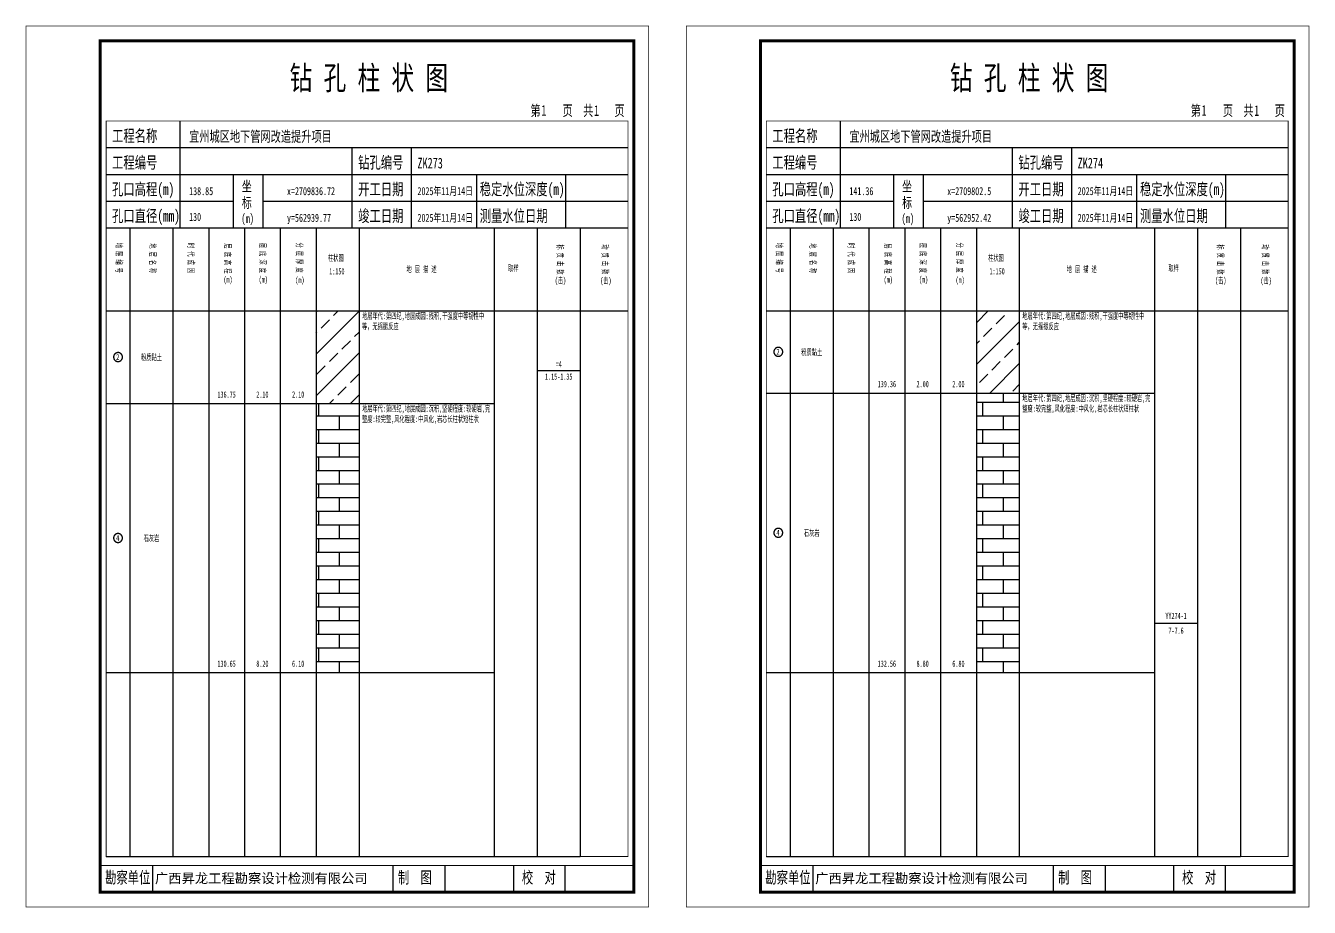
# Model space of a CAD drawing. Header units: millimetres. Extents: x 0 to 2711117, y 0 to 567555.
# Drawn here: x 59457.2 to 59890.1, y -0.1 to 297.1 of the extents above; entities that cross this region are included whole.
import ezdxf
from ezdxf.enums import TextEntityAlignment as Align

# ---------------------------------------------------------------- set-up
doc = ezdxf.new("R2010")
doc.units = ezdxf.units.MM
doc.layers.add('GICAD_POU_TEXTS', color=7, linetype='Continuous')
doc.layers.add('勘察点图例', color=7, linetype='Continuous')
doc.styles.add('HEAD_FONT', font='simfang.ttf', dxfattribs={"width": 0.6})
doc.styles.add('HEAD_FONT2', font='simfang.ttf', dxfattribs={"width": 0.6})
doc.styles.add('HT', font='simhei.ttf')
doc.styles.add('LZ_FONT', font='simfang.ttf', dxfattribs={"width": 0.7, "height": 8})
doc.styles.add('成果图图块', font='simfang.ttf', dxfattribs={"height": 2.5})
doc.styles.add('成果图表体', font='simfang.ttf', dxfattribs={"width": 0.6, "height": 2.1})
pattern_1 = [(45, (0, 0), (-7.0710678, 7.0710678), []), (45, (7.071, 0), (-7.0710678, 7.0710678), [4, -2])]
pattern_2 = [(0, (0, 0), (0, 4.6), []), (90, (0, 0), (-7, 4.6), [4.6, -4.6])]

# ---------------------------------------------------------------- blocks, each defined once
blk = doc.blocks.new('ZK273')
for p, q in [((52, 229), (52, 265)), ((27, 256), (203, 256)), ((110, 229), (110, 256)), ((130, 229), (130, 256)), ((27, 247), (203, 247)), ((70, 229), (70, 247)), ((80, 229), (80, 247)), ((152, 229), (152, 247)), ((182, 229), (182, 247)), ((27, 238), (70, 238)), ((80, 238), (203, 238)), ((27, 229), (35.05, 229)), ((35.05, 229), (35.05, 17)), ((35.05, 229), (49.53, 229)), ((49.53, 229), (49.53, 17)), ((49.53, 229), (61.6, 229)), ((61.6, 229), (61.6, 17)), ((61.6, 229), (73.68, 229)), ((73.68, 229), (73.68, 17)), ((73.68, 229), (85.75, 229)), ((85.75, 229), (85.75, 17)), ((85.75, 229), (97.82, 229)), ((97.82, 229), (97.82, 17)), ((97.82, 229), (112.3, 229)), ((112.3, 229), (112.3, 17)), ((112.3, 229), (157.93, 229)), ((157.93, 229), (157.93, 17)), ((157.93, 229), (172.42, 229)), ((172.42, 229), (172.42, 17)), ((172.42, 229), (186.9, 229)), ((186.9, 229), (186.9, 17)), ((186.9, 229), (203, 229)), ((27, 201), (203, 201)), ((27, 17), (35.05, 17)), ((35.05, 17), (49.53, 17)), ((42.74, 4.95), (42.74, 13.95)), ((42.74, 4.95), (42.74, 13.95)), ((49.53, 17), (61.6, 17)), ((61.6, 17), (73.68, 17)), ((73.68, 17), (85.75, 17)), ((85.75, 17), (97.82, 17)), ((97.82, 17), (112.3, 17)), ((112.3, 17), (157.93, 17)), ((123.83, 4.95), (123.83, 13.95)), ((141.38, 4.95), (141.38, 13.95)), ((157.93, 17), (172.42, 17)), ((164.48, 4.95), (164.48, 13.95)), ((172.42, 17), (186.9, 17)), ((181.84, 4.95), (181.84, 13.95)), ((181.84, 4.95), (181.84, 13.95))]:
    blk.add_line(p, q)
for points, const_width in [([(0, 0), (210, 0), (210, 297), (0, 297)], 0.25), ([(25, 5), (205, 5), (205, 292), (25, 292)], 1), ([(27, 265), (203, 265), (203, 17), (27, 17)], 0.3)]:
    blk.add_lwpolyline(points, close=True, dxfattribs=dict(const_width=const_width))
at = {"const_width": 0.3}
for points in [[(27, 229), (203, 229)], [(25, 14), (205, 14)]]:
    blk.add_lwpolyline(points, dxfattribs=at)
at = {"style": 'LZ_FONT', "width": 0.7}
for s, height, p in [('钻 孔 柱 状 图', 8, (88.9, 275.54)), ('第', 3.6, (170.12, 266.7)), ('1', 3.6, (173.78, 266.75)), ('页', 3.6, (180.96, 266.7)), ('共', 3.6, (187.88, 266.7)), ('1', 3.6, (191.54, 266.7)), ('页', 3.6, (198.44, 266.7)), ('工程名称', 4, (29, 258)), ('宜州城区地下管网改造提升项目', 3.6, (55, 258)), ('工程编号', 4, (29, 249)), ('钻孔编号', 4, (112, 249)), ('ZK273', 3.6, (132, 249)), ('孔口高程(m)', 4, (29, 240)), ('138.85', 2.7, (55, 240)), ('坐', 3.5, (72.79, 241.24)), ('x=2709836.72', 2.7, (88, 240)), ('开工日期', 4, (112, 240)), ('2025年11月14日', 2.7, (132, 240)), ('稳定水位深度(m)', 4, (153, 240)), ('标', 3.5, (72.79, 235.7)), ('孔口直径(mm)', 4, (29, 231)), ('130', 2.7, (54.98, 231.31)), ('(m) ', 3, (72.59, 230.65)), ('竣工日期', 4, (112, 231)), ('2025年11月14日', 2.7, (132, 231)), ('测量水位日期', 4, (153, 231)), ('y=562939.77', 2.7, (88, 231)), ('勘察单位', 4, (26.65, 7.95)), ('制  图', 4, (125.4, 7.95)), ('校  对', 4, (167.22, 7.95))]:
    blk.add_text(s, height=height, dxfattribs=at).set_placement(p)
at = {"style": 'HT'}
blk.add_text('广西昇龙工程勘察设计检测有限公司', height=3.2865, dxfattribs=at).set_placement((43.48, 8.02))
at = {"char_height": 2.1, "width": 22.806, "attachment_point": 1, "rotation": 270, "style": 'HEAD_FONT'}
for s, insert in [('地 层 编 号', (32.46, 223.92)), ('地 层 名 称', (43.79, 223.76)), ('时 代 成 因', (56.67, 223.83)), ('层 底 高 程', (69.07, 223.71)), ('层 底 深 度', (80.9, 223.91)), ('分 层 厚 度', (93.26, 224.01)), ('标 贯 击 数', (181.21, 223.37)), ('动 贯 击 数', (196.38, 223.43))]:
    blk.add_mtext(s, dxfattribs=dict(at, insert=insert))
at = {"char_height": 2.1, "attachment_point": 1}
for s, insert, width, style in [('柱状图', (101.82, 219.87), 7.855, 'HEAD_FONT2'), ('取样', (162.58, 216.44), 7.855, 'HEAD_FONT2'), ('(m)', (66.58, 212.56), 4.7944, 'HEAD_FONT'), ('(m)', (78.47, 212.61), 4.7944, 'HEAD_FONT'), ('(m)', (90.81, 212.43), 4.7944, 'HEAD_FONT'), ('1:150', (102.26, 215.36), 6.9223, 'HEAD_FONT2'), ('地 层 描 述', (128.29, 216.11), 22.0781, 'HEAD_FONT2'), ('(击)', (178.33, 212.31), 7.855, 'HEAD_FONT2'), ('(击)', (193.64, 212.22), 7.855, 'HEAD_FONT2')]:
    blk.add_mtext(s, dxfattribs=dict(at, insert=insert, width=width, style=style))
blk = doc.blocks.new('ZK273_0')
at = {"color": 7}
blk.add_polyline3d([(-1.5, 0.02, 0), (-1.5, -0.06, 0), (-1.49, -0.13, 0), (-1.48, -0.2, 0), (-1.47, -0.28, 0), (-1.46, -0.35, 0), (-1.44, -0.42, 0), (-1.41, -0.49, 0), (-1.39, -0.56, 0), (-1.36, -0.63, 0), (-1.32, -0.69, 0), (-1.29, -0.76, 0), (-1.25, -0.82, 0), (-1.2, -0.88, 0), (-1.16, -0.94, 0), (-1.11, -0.99, 0), (-1.06, -1.04, 0), (-1.01, -1.1, 0), (-0.95, -1.14, 0), (-0.89, -1.19, 0), (-0.83, -1.23, 0), (-0.77, -1.27, 0), (-0.71, -1.31, 0), (-0.64, -1.34, 0), (-0.57, -1.37, 0), (-0.51, -1.4, 0), (-0.44, -1.42, 0), (-0.36, -1.44, 0), (-0.29, -1.46, 0), (-0.22, -1.47, 0), (-0.15, -1.48, 0), (-0.07, -1.48, 0), (0, -1.48, 0), (0.07, -1.48, 0), (0.15, -1.48, 0), (0.22, -1.47, 0), (0.29, -1.46, 0), (0.36, -1.44, 0), (0.44, -1.42, 0), (0.51, -1.4, 0), (0.57, -1.37, 0), (0.64, -1.34, 0), (0.71, -1.31, 0), (0.77, -1.27, 0), (0.83, -1.23, 0), (0.89, -1.19, 0), (0.95, -1.14, 0), (1.01, -1.1, 0), (1.06, -1.04, 0), (1.11, -0.99, 0), (1.16, -0.94, 0), (1.2, -0.88, 0), (1.25, -0.82, 0), (1.29, -0.76, 0), (1.32, -0.69, 0), (1.36, -0.63, 0), (1.39, -0.56, 0), (1.41, -0.49, 0), (1.44, -0.42, 0), (1.46, -0.35, 0), (1.47, -0.28, 0), (1.48, -0.2, 0), (1.49, -0.13, 0), (1.5, -0.06, 0), (1.5, 0.02, 0), (1.5, 0.09, 0), (1.49, 0.16, 0), (1.48, 0.24, 0), (1.47, 0.31, 0), (1.46, 0.38, 0), (1.44, 0.45, 0), (1.41, 0.52, 0), (1.39, 0.59, 0), (1.36, 0.66, 0), (1.32, 0.72, 0), (1.29, 0.79, 0), (1.25, 0.85, 0), (1.2, 0.91, 0), (1.16, 0.97, 0), (1.11, 1.02, 0), (1.06, 1.08, 0), (1.01, 1.13, 0), (0.95, 1.18, 0), (0.89, 1.22, 0), (0.83, 1.26, 0), (0.77, 1.3, 0), (0.71, 1.34, 0), (0.64, 1.37, 0), (0.57, 1.4, 0), (0.51, 1.43, 0), (0.44, 1.45, 0), (0.36, 1.47, 0), (0.29, 1.49, 0), (0.22, 1.5, 0), (0.15, 1.51, 0), (0.07, 1.51, 0), (0, 1.52, 0), (-0.07, 1.51, 0), (-0.15, 1.51, 0), (-0.22, 1.5, 0), (-0.29, 1.49, 0), (-0.36, 1.47, 0), (-0.44, 1.45, 0), (-0.51, 1.43, 0), (-0.57, 1.4, 0), (-0.64, 1.37, 0), (-0.71, 1.34, 0), (-0.77, 1.3, 0), (-0.83, 1.26, 0), (-0.89, 1.22, 0), (-0.95, 1.18, 0), (-1.01, 1.13, 0), (-1.06, 1.08, 0), (-1.11, 1.02, 0), (-1.16, 0.97, 0), (-1.2, 0.91, 0), (-1.25, 0.85, 0), (-1.29, 0.79, 0), (-1.32, 0.72, 0), (-1.36, 0.66, 0), (-1.39, 0.59, 0), (-1.41, 0.52, 0), (-1.44, 0.45, 0), (-1.46, 0.38, 0), (-1.47, 0.31, 0), (-1.48, 0.24, 0), (-1.49, 0.16, 0), (-1.5, 0.09, 0), (-1.5, 0.02, 0)], dxfattribs=at)
at = {"layer": 'GICAD_POU_TEXTS', "color": 7, "style": '成果图图块', "width": 0.7}
blk.add_text('2', height=2, dxfattribs=at).set_placement((-0.09, -0.99), align=Align.CENTER)
blk = doc.blocks.new('ZK273_1')
at = {"color": 7}
blk.add_polyline3d([(-1.5, 0.02, 0), (-1.5, -0.06, 0), (-1.49, -0.13, 0), (-1.48, -0.2, 0), (-1.47, -0.28, 0), (-1.46, -0.35, 0), (-1.44, -0.42, 0), (-1.41, -0.49, 0), (-1.39, -0.56, 0), (-1.36, -0.63, 0), (-1.32, -0.69, 0), (-1.29, -0.76, 0), (-1.25, -0.82, 0), (-1.2, -0.88, 0), (-1.16, -0.94, 0), (-1.11, -0.99, 0), (-1.06, -1.04, 0), (-1.01, -1.1, 0), (-0.95, -1.14, 0), (-0.89, -1.19, 0), (-0.83, -1.23, 0), (-0.77, -1.27, 0), (-0.71, -1.31, 0), (-0.64, -1.34, 0), (-0.57, -1.37, 0), (-0.51, -1.4, 0), (-0.44, -1.42, 0), (-0.36, -1.44, 0), (-0.29, -1.46, 0), (-0.22, -1.47, 0), (-0.15, -1.48, 0), (-0.07, -1.48, 0), (0, -1.48, 0), (0.07, -1.48, 0), (0.15, -1.48, 0), (0.22, -1.47, 0), (0.29, -1.46, 0), (0.36, -1.44, 0), (0.44, -1.42, 0), (0.51, -1.4, 0), (0.57, -1.37, 0), (0.64, -1.34, 0), (0.71, -1.31, 0), (0.77, -1.27, 0), (0.83, -1.23, 0), (0.89, -1.19, 0), (0.95, -1.14, 0), (1.01, -1.1, 0), (1.06, -1.04, 0), (1.11, -0.99, 0), (1.16, -0.94, 0), (1.2, -0.88, 0), (1.25, -0.82, 0), (1.29, -0.76, 0), (1.32, -0.69, 0), (1.36, -0.63, 0), (1.39, -0.56, 0), (1.41, -0.49, 0), (1.44, -0.42, 0), (1.46, -0.35, 0), (1.47, -0.28, 0), (1.48, -0.2, 0), (1.49, -0.13, 0), (1.5, -0.06, 0), (1.5, 0.02, 0), (1.5, 0.09, 0), (1.49, 0.16, 0), (1.48, 0.24, 0), (1.47, 0.31, 0), (1.46, 0.38, 0), (1.44, 0.45, 0), (1.41, 0.52, 0), (1.39, 0.59, 0), (1.36, 0.66, 0), (1.32, 0.72, 0), (1.29, 0.79, 0), (1.25, 0.85, 0), (1.2, 0.91, 0), (1.16, 0.97, 0), (1.11, 1.02, 0), (1.06, 1.08, 0), (1.01, 1.13, 0), (0.95, 1.18, 0), (0.89, 1.22, 0), (0.83, 1.26, 0), (0.77, 1.3, 0), (0.71, 1.34, 0), (0.64, 1.37, 0), (0.57, 1.4, 0), (0.51, 1.43, 0), (0.44, 1.45, 0), (0.36, 1.47, 0), (0.29, 1.49, 0), (0.22, 1.5, 0), (0.15, 1.51, 0), (0.07, 1.51, 0), (0, 1.52, 0), (-0.07, 1.51, 0), (-0.15, 1.51, 0), (-0.22, 1.5, 0), (-0.29, 1.49, 0), (-0.36, 1.47, 0), (-0.44, 1.45, 0), (-0.51, 1.43, 0), (-0.57, 1.4, 0), (-0.64, 1.37, 0), (-0.71, 1.34, 0), (-0.77, 1.3, 0), (-0.83, 1.26, 0), (-0.89, 1.22, 0), (-0.95, 1.18, 0), (-1.01, 1.13, 0), (-1.06, 1.08, 0), (-1.11, 1.02, 0), (-1.16, 0.97, 0), (-1.2, 0.91, 0), (-1.25, 0.85, 0), (-1.29, 0.79, 0), (-1.32, 0.72, 0), (-1.36, 0.66, 0), (-1.39, 0.59, 0), (-1.41, 0.52, 0), (-1.44, 0.45, 0), (-1.46, 0.38, 0), (-1.47, 0.31, 0), (-1.48, 0.24, 0), (-1.49, 0.16, 0), (-1.5, 0.09, 0), (-1.5, 0.02, 0)], dxfattribs=at)
at = {"layer": 'GICAD_POU_TEXTS', "color": 7, "style": '成果图图块', "width": 0.7}
blk.add_text('4', height=2, dxfattribs=at).set_placement((-0.09, -0.99), align=Align.CENTER)
blk = doc.blocks.new('ZK274')
for p, q in [((52, 229), (52, 265)), ((27, 256), (203, 256)), ((110, 229), (110, 256)), ((130, 229), (130, 256)), ((27, 247), (203, 247)), ((70, 229), (70, 247)), ((80, 229), (80, 247)), ((152, 229), (152, 247)), ((182, 229), (182, 247)), ((27, 238), (70, 238)), ((80, 238), (203, 238)), ((27, 229), (35.05, 229)), ((35.05, 229), (35.05, 17)), ((35.05, 229), (49.53, 229)), ((49.53, 229), (49.53, 17)), ((49.53, 229), (61.6, 229)), ((61.6, 229), (61.6, 17)), ((61.6, 229), (73.68, 229)), ((73.68, 229), (73.68, 17)), ((73.68, 229), (85.75, 229)), ((85.75, 229), (85.75, 17)), ((85.75, 229), (97.82, 229)), ((97.82, 229), (97.82, 17)), ((97.82, 229), (112.3, 229)), ((112.3, 229), (112.3, 17)), ((112.3, 229), (157.93, 229)), ((157.93, 229), (157.93, 17)), ((157.93, 229), (172.42, 229)), ((172.42, 229), (172.42, 17)), ((172.42, 229), (186.9, 229)), ((186.9, 229), (186.9, 17)), ((186.9, 229), (203, 229)), ((27, 201), (203, 201)), ((27, 17), (35.05, 17)), ((35.05, 17), (49.53, 17)), ((42.74, 4.95), (42.74, 13.95)), ((42.74, 4.95), (42.74, 13.95)), ((49.53, 17), (61.6, 17)), ((61.6, 17), (73.68, 17)), ((73.68, 17), (85.75, 17)), ((85.75, 17), (97.82, 17)), ((97.82, 17), (112.3, 17)), ((112.3, 17), (157.93, 17)), ((123.83, 4.95), (123.83, 13.95)), ((141.38, 4.95), (141.38, 13.95)), ((157.93, 17), (172.42, 17)), ((164.48, 4.95), (164.48, 13.95)), ((172.42, 17), (186.9, 17)), ((181.84, 4.95), (181.84, 13.95)), ((181.84, 4.95), (181.84, 13.95))]:
    blk.add_line(p, q)
for points, const_width in [([(0, 0), (210, 0), (210, 297), (0, 297)], 0.25), ([(25, 5), (205, 5), (205, 292), (25, 292)], 1), ([(27, 265), (203, 265), (203, 17), (27, 17)], 0.3)]:
    blk.add_lwpolyline(points, close=True, dxfattribs=dict(const_width=const_width))
at = {"const_width": 0.3}
for points in [[(27, 229), (203, 229)], [(25, 14), (205, 14)]]:
    blk.add_lwpolyline(points, dxfattribs=at)
at = {"style": 'LZ_FONT', "width": 0.7}
for s, height, p in [('钻 孔 柱 状 图', 8, (88.9, 275.54)), ('第', 3.6, (170.12, 266.7)), ('1', 3.6, (173.78, 266.75)), ('页', 3.6, (180.96, 266.7)), ('共', 3.6, (187.88, 266.7)), ('1', 3.6, (191.54, 266.7)), ('页', 3.6, (198.44, 266.7)), ('工程名称', 4, (29, 258)), ('宜州城区地下管网改造提升项目', 3.6, (55, 258)), ('工程编号', 4, (29, 249)), ('钻孔编号', 4, (112, 249)), ('ZK274', 3.6, (132, 249)), ('孔口高程(m)', 4, (29, 240)), ('141.36', 2.7, (55, 240)), ('坐', 3.5, (72.79, 241.24)), ('x=2709802.5', 2.7, (88, 240)), ('开工日期', 4, (112, 240)), ('2025年11月14日', 2.7, (132, 240)), ('稳定水位深度(m)', 4, (153, 240)), ('标', 3.5, (72.79, 235.7)), ('孔口直径(mm)', 4, (29, 231)), ('130', 2.7, (54.98, 231.31)), ('(m) ', 3, (72.59, 230.65)), ('竣工日期', 4, (112, 231)), ('2025年11月14日', 2.7, (132, 231)), ('测量水位日期', 4, (153, 231)), ('y=562952.42', 2.7, (88, 231)), ('勘察单位', 4, (26.65, 7.95)), ('制  图', 4, (125.4, 7.95)), ('校  对', 4, (167.22, 7.95))]:
    blk.add_text(s, height=height, dxfattribs=at).set_placement(p)
at = {"style": 'HT'}
blk.add_text('广西昇龙工程勘察设计检测有限公司', height=3.2865, dxfattribs=at).set_placement((43.48, 8.02))
at = {"char_height": 2.1, "width": 22.806, "attachment_point": 1, "rotation": 270, "style": 'HEAD_FONT'}
for s, insert in [('地 层 编 号', (32.46, 223.92)), ('地 层 名 称', (43.79, 223.76)), ('时 代 成 因', (56.67, 223.83)), ('层 底 高 程', (69.07, 223.71)), ('层 底 深 度', (80.9, 223.91)), ('分 层 厚 度', (93.26, 224.01)), ('标 贯 击 数', (181.21, 223.37)), ('动 贯 击 数', (196.38, 223.43))]:
    blk.add_mtext(s, dxfattribs=dict(at, insert=insert))
at = {"char_height": 2.1, "attachment_point": 1}
for s, insert, width, style in [('柱状图', (101.82, 219.87), 7.855, 'HEAD_FONT2'), ('取样', (162.58, 216.44), 7.855, 'HEAD_FONT2'), ('(m)', (66.58, 212.56), 4.7944, 'HEAD_FONT'), ('(m)', (78.47, 212.61), 4.7944, 'HEAD_FONT'), ('(m)', (90.81, 212.43), 4.7944, 'HEAD_FONT'), ('1:150', (102.26, 215.36), 6.9223, 'HEAD_FONT2'), ('地 层 描 述', (128.29, 216.11), 22.0781, 'HEAD_FONT2'), ('(击)', (178.33, 212.31), 7.855, 'HEAD_FONT2'), ('(击)', (193.64, 212.22), 7.855, 'HEAD_FONT2')]:
    blk.add_mtext(s, dxfattribs=dict(at, insert=insert, width=width, style=style))
blk = doc.blocks.new('ZK274_0')
at = {"color": 7}
blk.add_polyline3d([(-1.5, 0.02, 0), (-1.5, -0.06, 0), (-1.49, -0.13, 0), (-1.48, -0.2, 0), (-1.47, -0.28, 0), (-1.46, -0.35, 0), (-1.44, -0.42, 0), (-1.41, -0.49, 0), (-1.39, -0.56, 0), (-1.36, -0.63, 0), (-1.32, -0.69, 0), (-1.29, -0.76, 0), (-1.25, -0.82, 0), (-1.2, -0.88, 0), (-1.16, -0.94, 0), (-1.11, -0.99, 0), (-1.06, -1.04, 0), (-1.01, -1.1, 0), (-0.95, -1.14, 0), (-0.89, -1.19, 0), (-0.83, -1.23, 0), (-0.77, -1.27, 0), (-0.71, -1.31, 0), (-0.64, -1.34, 0), (-0.57, -1.37, 0), (-0.51, -1.4, 0), (-0.44, -1.42, 0), (-0.36, -1.44, 0), (-0.29, -1.46, 0), (-0.22, -1.47, 0), (-0.15, -1.48, 0), (-0.07, -1.48, 0), (0, -1.48, 0), (0.07, -1.48, 0), (0.15, -1.48, 0), (0.22, -1.47, 0), (0.29, -1.46, 0), (0.36, -1.44, 0), (0.44, -1.42, 0), (0.51, -1.4, 0), (0.57, -1.37, 0), (0.64, -1.34, 0), (0.71, -1.31, 0), (0.77, -1.27, 0), (0.83, -1.23, 0), (0.89, -1.19, 0), (0.95, -1.14, 0), (1.01, -1.1, 0), (1.06, -1.04, 0), (1.11, -0.99, 0), (1.16, -0.94, 0), (1.2, -0.88, 0), (1.25, -0.82, 0), (1.29, -0.76, 0), (1.32, -0.69, 0), (1.36, -0.63, 0), (1.39, -0.56, 0), (1.41, -0.49, 0), (1.44, -0.42, 0), (1.46, -0.35, 0), (1.47, -0.28, 0), (1.48, -0.2, 0), (1.49, -0.13, 0), (1.5, -0.06, 0), (1.5, 0.02, 0), (1.5, 0.09, 0), (1.49, 0.16, 0), (1.48, 0.24, 0), (1.47, 0.31, 0), (1.46, 0.38, 0), (1.44, 0.45, 0), (1.41, 0.52, 0), (1.39, 0.59, 0), (1.36, 0.66, 0), (1.32, 0.72, 0), (1.29, 0.79, 0), (1.25, 0.85, 0), (1.2, 0.91, 0), (1.16, 0.97, 0), (1.11, 1.02, 0), (1.06, 1.08, 0), (1.01, 1.13, 0), (0.95, 1.18, 0), (0.89, 1.22, 0), (0.83, 1.26, 0), (0.77, 1.3, 0), (0.71, 1.34, 0), (0.64, 1.37, 0), (0.57, 1.4, 0), (0.51, 1.43, 0), (0.44, 1.45, 0), (0.36, 1.47, 0), (0.29, 1.49, 0), (0.22, 1.5, 0), (0.15, 1.51, 0), (0.07, 1.51, 0), (0, 1.52, 0), (-0.07, 1.51, 0), (-0.15, 1.51, 0), (-0.22, 1.5, 0), (-0.29, 1.49, 0), (-0.36, 1.47, 0), (-0.44, 1.45, 0), (-0.51, 1.43, 0), (-0.57, 1.4, 0), (-0.64, 1.37, 0), (-0.71, 1.34, 0), (-0.77, 1.3, 0), (-0.83, 1.26, 0), (-0.89, 1.22, 0), (-0.95, 1.18, 0), (-1.01, 1.13, 0), (-1.06, 1.08, 0), (-1.11, 1.02, 0), (-1.16, 0.97, 0), (-1.2, 0.91, 0), (-1.25, 0.85, 0), (-1.29, 0.79, 0), (-1.32, 0.72, 0), (-1.36, 0.66, 0), (-1.39, 0.59, 0), (-1.41, 0.52, 0), (-1.44, 0.45, 0), (-1.46, 0.38, 0), (-1.47, 0.31, 0), (-1.48, 0.24, 0), (-1.49, 0.16, 0), (-1.5, 0.09, 0), (-1.5, 0.02, 0)], dxfattribs=at)
at = {"layer": 'GICAD_POU_TEXTS', "color": 7, "style": '成果图图块', "width": 0.7}
blk.add_text('2', height=2, dxfattribs=at).set_placement((-0.09, -0.99), align=Align.CENTER)
blk = doc.blocks.new('ZK274_1')
at = {"color": 7}
blk.add_polyline3d([(-1.5, 0.02, 0), (-1.5, -0.06, 0), (-1.49, -0.13, 0), (-1.48, -0.2, 0), (-1.47, -0.28, 0), (-1.46, -0.35, 0), (-1.44, -0.42, 0), (-1.41, -0.49, 0), (-1.39, -0.56, 0), (-1.36, -0.63, 0), (-1.32, -0.69, 0), (-1.29, -0.76, 0), (-1.25, -0.82, 0), (-1.2, -0.88, 0), (-1.16, -0.94, 0), (-1.11, -0.99, 0), (-1.06, -1.04, 0), (-1.01, -1.1, 0), (-0.95, -1.14, 0), (-0.89, -1.19, 0), (-0.83, -1.23, 0), (-0.77, -1.27, 0), (-0.71, -1.31, 0), (-0.64, -1.34, 0), (-0.57, -1.37, 0), (-0.51, -1.4, 0), (-0.44, -1.42, 0), (-0.36, -1.44, 0), (-0.29, -1.46, 0), (-0.22, -1.47, 0), (-0.15, -1.48, 0), (-0.07, -1.48, 0), (0, -1.48, 0), (0.07, -1.48, 0), (0.15, -1.48, 0), (0.22, -1.47, 0), (0.29, -1.46, 0), (0.36, -1.44, 0), (0.44, -1.42, 0), (0.51, -1.4, 0), (0.57, -1.37, 0), (0.64, -1.34, 0), (0.71, -1.31, 0), (0.77, -1.27, 0), (0.83, -1.23, 0), (0.89, -1.19, 0), (0.95, -1.14, 0), (1.01, -1.1, 0), (1.06, -1.04, 0), (1.11, -0.99, 0), (1.16, -0.94, 0), (1.2, -0.88, 0), (1.25, -0.82, 0), (1.29, -0.76, 0), (1.32, -0.69, 0), (1.36, -0.63, 0), (1.39, -0.56, 0), (1.41, -0.49, 0), (1.44, -0.42, 0), (1.46, -0.35, 0), (1.47, -0.28, 0), (1.48, -0.2, 0), (1.49, -0.13, 0), (1.5, -0.06, 0), (1.5, 0.02, 0), (1.5, 0.09, 0), (1.49, 0.16, 0), (1.48, 0.24, 0), (1.47, 0.31, 0), (1.46, 0.38, 0), (1.44, 0.45, 0), (1.41, 0.52, 0), (1.39, 0.59, 0), (1.36, 0.66, 0), (1.32, 0.72, 0), (1.29, 0.79, 0), (1.25, 0.85, 0), (1.2, 0.91, 0), (1.16, 0.97, 0), (1.11, 1.02, 0), (1.06, 1.08, 0), (1.01, 1.13, 0), (0.95, 1.18, 0), (0.89, 1.22, 0), (0.83, 1.26, 0), (0.77, 1.3, 0), (0.71, 1.34, 0), (0.64, 1.37, 0), (0.57, 1.4, 0), (0.51, 1.43, 0), (0.44, 1.45, 0), (0.36, 1.47, 0), (0.29, 1.49, 0), (0.22, 1.5, 0), (0.15, 1.51, 0), (0.07, 1.51, 0), (0, 1.52, 0), (-0.07, 1.51, 0), (-0.15, 1.51, 0), (-0.22, 1.5, 0), (-0.29, 1.49, 0), (-0.36, 1.47, 0), (-0.44, 1.45, 0), (-0.51, 1.43, 0), (-0.57, 1.4, 0), (-0.64, 1.37, 0), (-0.71, 1.34, 0), (-0.77, 1.3, 0), (-0.83, 1.26, 0), (-0.89, 1.22, 0), (-0.95, 1.18, 0), (-1.01, 1.13, 0), (-1.06, 1.08, 0), (-1.11, 1.02, 0), (-1.16, 0.97, 0), (-1.2, 0.91, 0), (-1.25, 0.85, 0), (-1.29, 0.79, 0), (-1.32, 0.72, 0), (-1.36, 0.66, 0), (-1.39, 0.59, 0), (-1.41, 0.52, 0), (-1.44, 0.45, 0), (-1.46, 0.38, 0), (-1.47, 0.31, 0), (-1.48, 0.24, 0), (-1.49, 0.16, 0), (-1.5, 0.09, 0), (-1.5, 0.02, 0)], dxfattribs=at)
at = {"layer": 'GICAD_POU_TEXTS', "color": 7, "style": '成果图图块', "width": 0.7}
blk.add_text('4', height=2, dxfattribs=at).set_placement((-0.09, -0.99), align=Align.CENTER)

msp = doc.modelspace()

# ---------------------------------------------------------------- hatches: boundary and pattern name
at = {"layer": '勘察点图例'}
h = msp.add_hatch(dxfattribs=at)
h.set_pattern_fill('GKFZNT', color=256, scale=0.5, style=0, pattern_type=2)
h.set_pattern_definition(pattern_1)
h.paths.add_polyline_path([(59555.11, 169.76), (59569.6, 169.76), (59569.6, 201), (59555.11, 201)])
h = msp.add_hatch(dxfattribs=at)
h.set_pattern_fill('GKFZNT', color=256, scale=0.5, style=0, pattern_type=2)
h.set_pattern_definition(pattern_1)
h.paths.add_polyline_path([(59777.8, 173.27), (59792.29, 173.27), (59792.29, 201), (59777.8, 201)])
h = msp.add_hatch(dxfattribs=at)
h.set_pattern_fill('GKSHY', color=256, scale=0.5, style=0, pattern_type=2)
h.set_pattern_definition(pattern_2)
h.paths.add_polyline_path([(59777.8, 79), (59792.29, 79), (59792.29, 173.27), (59777.8, 173.27)])
h = msp.add_hatch(dxfattribs=at)
h.set_pattern_fill('GKSHY', color=256, scale=0.5, style=0, pattern_type=2)
h.set_pattern_definition(pattern_2)
h.paths.add_polyline_path([(59555.11, 79), (59569.6, 79), (59569.6, 169.76), (59555.11, 169.76)])

# ---------------------------------------------------------------- linework, layer by layer
for p, q in [((59629.71, 180.91), (59644.2, 180.91)), ((59706.98, 173.27), (59792.29, 173.27)), ((59792.29, 173.27), (59837.92, 173.27)), ((59484.3, 169.76), (59569.6, 169.76)), ((59569.6, 169.76), (59615.23, 169.76)), ((59837.92, 95.64), (59852.4, 95.64)), ((59484.3, 79), (59569.6, 79)), ((59569.6, 79), (59615.23, 79)), ((59706.98, 79), (59792.29, 79)), ((59792.29, 79), (59837.92, 79))]:
    msp.add_line(p, q, dxfattribs=at)

# ---------------------------------------------------------------- block references
for name, p in [('ZK273', (59457.3, 0)), ('ZK274', (59679.98, 0)), ('ZK273_0', (59488.32, 185.38)), ('ZK274_0', (59711.01, 187.14)), ('ZK273_1', (59488.32, 124.38)), ('ZK274_1', (59711.01, 126.14))]:
    msp.add_blockref(name, p, dxfattribs=at)

# ---------------------------------------------------------------- texts
at = {"layer": '勘察点图例', "style": '成果图表体', "width": 0.6}
for s, p in [('粉质黏土', (59499.59, 185.38)), ('粉质黏土', (59722.27, 187.14)), ('=4', (59636.96, 183.01)), ('1.15-1.35', (59636.96, 178.81)), ('136.75', (59524.94, 172.76)), ('2.10', (59537.01, 172.76)), ('2.10', (59549.08, 172.76)), ('139.36', (59747.62, 176.27)), ('2.00', (59759.69, 176.27)), ('2.00', (59771.76, 176.27)), ('石灰岩', (59499.59, 124.38)), ('石灰岩', (59722.27, 126.14)), ('YY274-1', (59845.16, 98.14)), ('7-7.6', (59845.16, 93.14)), ('130.65', (59524.94, 82)), ('8.20', (59537.01, 82)), ('6.10', (59549.08, 82)), ('132.56', (59747.62, 82)), ('8.80', (59759.69, 82)), ('6.80', (59771.76, 82))]:
    msp.add_text(s, height=2.1, dxfattribs=at).set_placement(p, align=Align.MIDDLE)
at = {"layer": '勘察点图例', "char_height": 2.1, "width": 43.6296, "attachment_point": 1, "style": '成果图表体'}
for s, insert in [('地层年代:第四纪,地层成因:残积,干强度中等韧性中等，无摇振反应', (59570.6, 200.3)), ('地层年代:第四纪,地层成因:残积,干强度中等韧性中等，无摇振反应', (59793.29, 200.3)), ('地层年代:第四纪,地层成因:沉积,坚硬程度:较硬岩,完整度:较完整,风化程度:中风化,岩芯长柱状短柱状', (59570.6, 169.06)), ('地层年代:第四纪,地层成因:沉积,坚硬程度:较硬岩,完整度:较完整,风化程度:中风化,岩芯长柱状短柱状', (59793.29, 172.57))]:
    msp.add_mtext(s, dxfattribs=dict(at, insert=insert))

doc.saveas('drawing.dxf')
